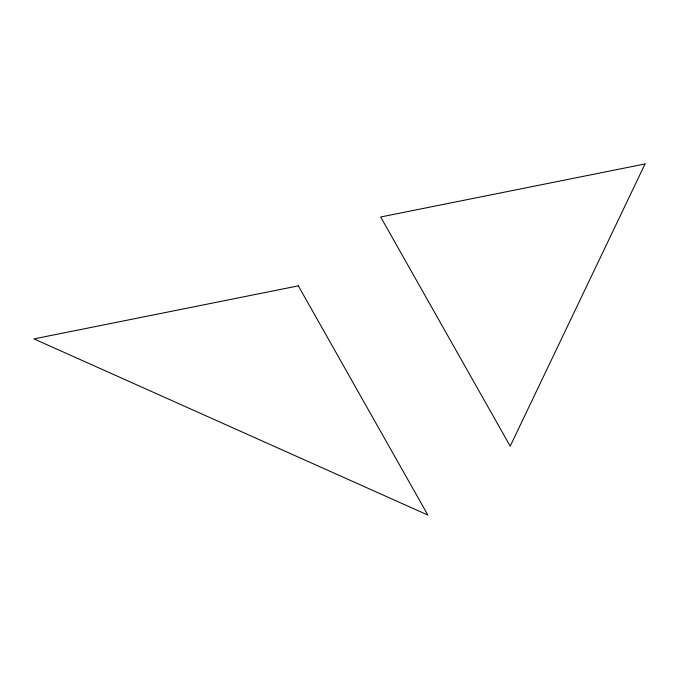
<?xml version="1.0" encoding="UTF-8"?>
<svg xmlns="http://www.w3.org/2000/svg" width="679" height="679" viewBox="0 0 679 679"><rect width="100%" height="100%" fill="white"/><g stroke="black" fill="none" stroke-linecap="round" stroke-linejoin="round"><path stroke-width="1.02" d="M645.05 163.945L510.201 446.196L380.664 216.991L645.05 163.945M298.336 285.851L33.95 338.897L427.872 515.055L298.336 285.851"/></g></svg>
